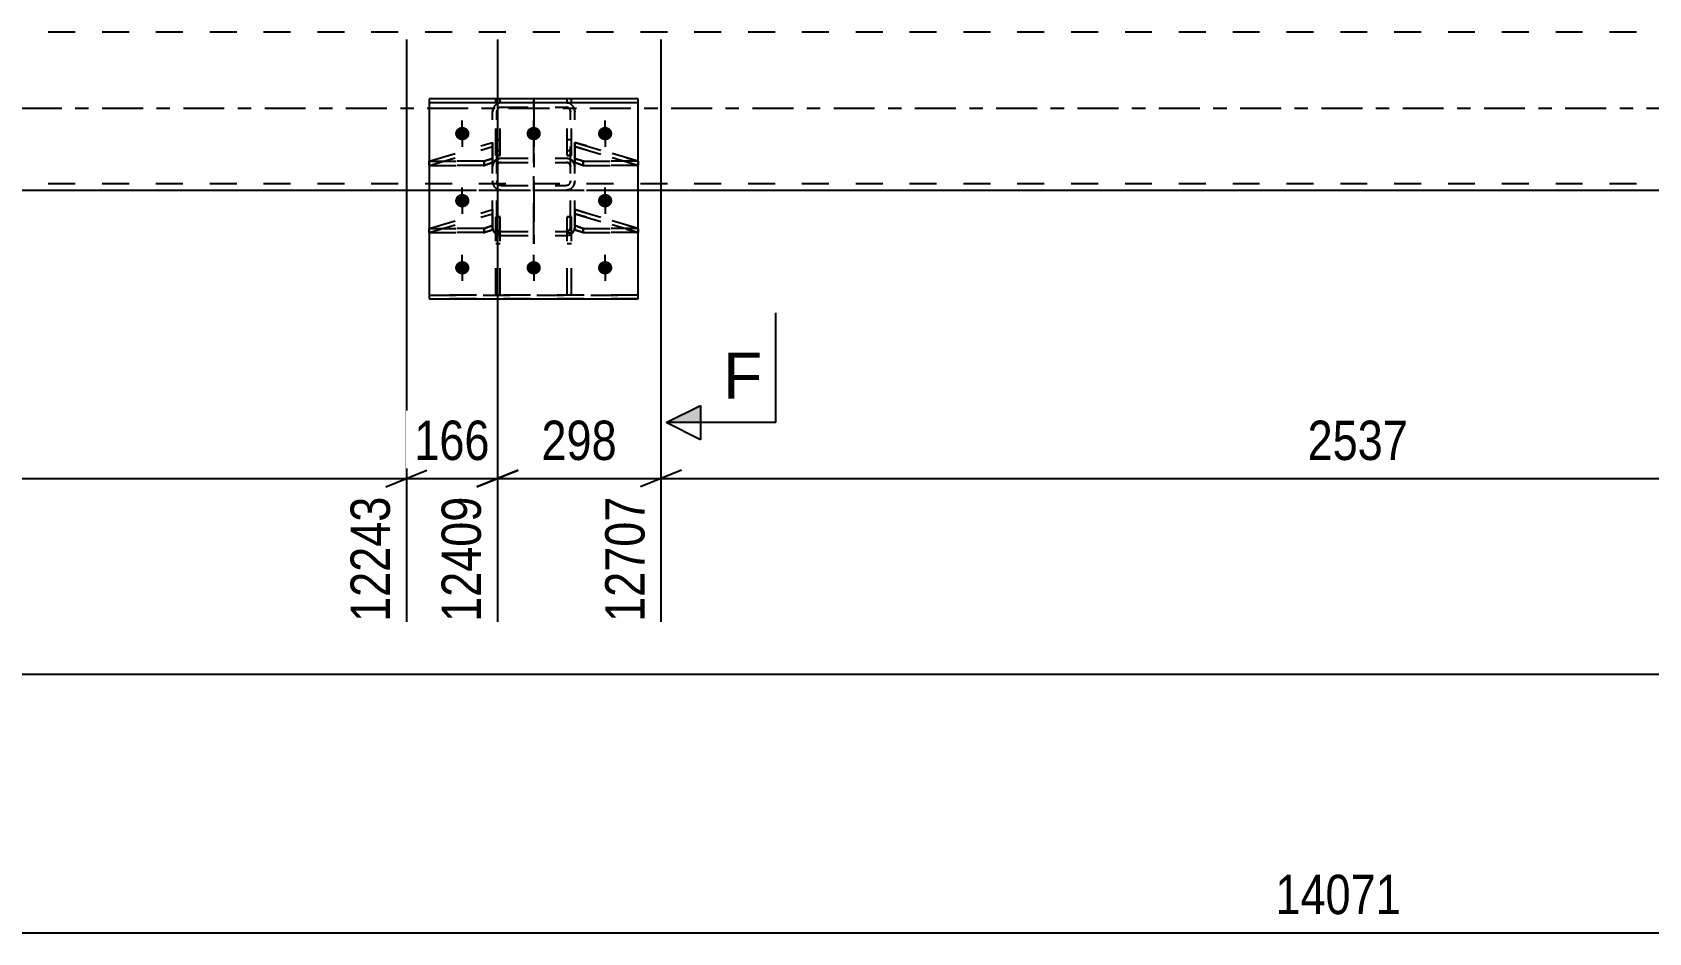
# Model space of a CAD drawing. Header units: millimetres. Extents: x -178 to 1011, y -683 to 158.
# Drawn here: x 422.5 to 540.2, y -187.6 to -122.1 of the extents above; entities that cross this region are included whole.
import ezdxf

# ---------------------------------------------------------------- set-up
doc = ezdxf.new("R2010")
doc.units = ezdxf.units.MM
doc.linetypes.add('DXK_LINE_DOT2', pattern=[3.9198, 1.9599, -1.9599])
doc.linetypes.add('DXK_LINE_DOT3', pattern=[5.9187, 2.979, -0.9799, 0.9799, -0.9799])
doc.styles.add('Arial', font='ARIAL.TTF', dxfattribs={"height": 0.2})
doc.styles.add('Arial Narrow', font='ARIALN.TTF', dxfattribs={"height": 0.2})

# ---------------------------------------------------------------- blocks, each defined once
blk = doc.blocks.new('Part-389678143-1579 - 1389')
at = {"color": 7, "linetype": 'DXK_LINE_DOT2'}
for p, q in [((451.4, -136.36), (456, -134.99)), ((451.4, -136.66), (456, -135.29)), ((456, -136.45), (456, -134.99)), ((455.4, -136.36), (451.4, -136.36)), ((451.4, -136.36), (451.4, -136.66)), ((456, -136.15), (455.4, -136.36)), ((455.4, -136.36), (455.4, -136.66)), ((455.4, -136.66), (456, -136.45)), ((451.4, -136.66), (455.4, -136.66))]:
    blk.add_line(p, q, dxfattribs=at)
blk = doc.blocks.new('Part-389678143-1580 - 1389')
at = {"color": 7, "linetype": 'DXK_LINE_DOT2'}
for p, q in [((451.4, -131.47), (456, -130.1)), ((451.4, -131.77), (456, -130.4)), ((456, -131.57), (456, -130.1)), ((455.4, -131.47), (451.4, -131.47)), ((451.4, -131.47), (451.4, -131.77)), ((451.4, -131.77), (455.4, -131.77)), ((456, -131.27), (455.4, -131.47)), ((455.4, -131.47), (455.4, -131.77)), ((455.4, -131.77), (456, -131.57))]:
    blk.add_line(p, q, dxfattribs=at)
blk = doc.blocks.new('Part-389678143-1584 - 1389')
at = {"color": 7, "linetype": 'DXK_LINE_DOT2'}
for p, q in [((461.44, -131.04), (461.44, -126.92)), ((461.76, -126.92), (461.44, -126.92)), ((461.76, -131.04), (461.76, -126.92)), ((461.44, -129.88), (461.76, -129.88)), ((461.44, -130.68), (461.76, -130.68)), ((461.44, -131.04), (461.76, -131.04))]:
    blk.add_line(p, q, dxfattribs=at)
blk = doc.blocks.new('Part-389678143-1581 - 1389')
at = {"color": 7, "linetype": 'DXK_LINE_DOT2'}
for p, q in [((462, -134.99), (462, -136.45)), ((462, -134.99), (466.6, -136.36)), ((466.6, -136.66), (462, -135.29)), ((462.6, -136.36), (462, -136.15)), ((462, -136.45), (462.6, -136.66)), ((462.6, -136.66), (462.6, -136.36)), ((466.6, -136.36), (462.6, -136.36)), ((466.6, -136.66), (466.6, -136.36)), ((462.6, -136.66), (466.6, -136.66))]:
    blk.add_line(p, q, dxfattribs=at)
blk = doc.blocks.new('Part-389678143-1555 - 1389')
at = {"color": 7, "linetype": 'DXK_LINE_DOT2'}
for p, q in [((798, -122.08), (-40, -122.08)), ((798, -133.12), (-40, -133.12)), ((798, -133.6), (-27.5, -133.6)), ((466.6, -133.6), (451.4, -133.6))]:
    blk.add_line(p, q, dxfattribs=at)
at = {"color": 7, "linetype": 'DXK_LINE_DOT3'}
blk.add_line((-40, -127.6), (798, -127.6), dxfattribs=at)
at = {"color": 2, "linetype": 'Continuous'}
for p, q in [((451.4, -133.6), (235.15, -133.6)), ((632.5, -133.6), (466.6, -133.6))]:
    blk.add_line(p, q, dxfattribs=at)
blk = doc.blocks.new('Part-389678143-1582 - 1389')
at = {"color": 7, "linetype": 'DXK_LINE_DOT2'}
for p, q in [((462, -130.1), (462, -131.57)), ((462, -130.1), (466.6, -131.47)), ((466.6, -131.77), (462, -130.4)), ((462.6, -131.47), (462, -131.27)), ((462, -131.57), (462.6, -131.77)), ((462.6, -131.77), (462.6, -131.47)), ((466.6, -131.47), (462.6, -131.47)), ((462.6, -131.77), (466.6, -131.77)), ((466.6, -131.77), (466.6, -131.47))]:
    blk.add_line(p, q, dxfattribs=at)
blk = doc.blocks.new('Part-389678143-1583 - 1389')
at = {"color": 7, "linetype": 'DXK_LINE_DOT2'}
for p, q in [((456.24, -131.04), (456.24, -126.92)), ((456.56, -126.92), (456.24, -126.92)), ((456.56, -131.04), (456.56, -126.92)), ((456.24, -129.88), (456.56, -129.88)), ((456.24, -130.68), (456.56, -130.68)), ((456.24, -131.04), (456.56, -131.04))]:
    blk.add_line(p, q, dxfattribs=at)
blk = doc.blocks.new('Part-389678143-1981 - 1389')
at = {"color": 2, "linetype": 'Continuous'}
for p, q in [((466.6, -126.92), (451.4, -126.92)), ((451.4, -126.92), (451.4, -141.48)), ((466.6, -141.48), (466.6, -126.92)), ((451.4, -127.2), (466.6, -127.2)), ((451.4, -141.48), (466.6, -141.48))]:
    blk.add_line(p, q, dxfattribs=at)
at = {"color": 7, "linetype": 'DXK_LINE_DOT2'}
blk.add_line((451.4, -141.21), (466.6, -141.21), dxfattribs=at)
blk = doc.blocks.new('Bolt-389678143-1594 - 1389')
at = {"color": 1, "linetype": 'DXK_LINE_DOT2'}
for p, q in [((453.8, -129.93), (453.8, -128.49)), ((459, -129.93), (459, -128.49)), ((464.2, -129.93), (464.2, -128.49)), ((453.8, -134.82), (453.8, -133.38)), ((464.2, -134.82), (464.2, -133.38)), ((453.8, -139.7), (453.8, -138.27)), ((459, -139.7), (459, -138.27)), ((464.2, -139.7), (464.2, -138.27))]:
    blk.add_line(p, q, dxfattribs=at)
blk = doc.blocks.new('Part-389678143-1657 - 1389')
at = {"color": 7, "linetype": 'DXK_LINE_DOT2'}
for p, q in [((461.44, -141.21), (461.44, -135.52)), ((461.44, -135.52), (461.76, -135.52)), ((461.76, -141.21), (461.76, -135.52)), ((461.44, -136.68), (461.76, -136.68)), ((461.44, -137.45), (461.76, -137.45)), ((461.76, -141.21), (461.44, -141.21))]:
    blk.add_line(p, q, dxfattribs=at)
blk = doc.blocks.new('Part-389678143-1658 - 1389')
at = {"color": 7, "linetype": 'DXK_LINE_DOT2'}
for p, q in [((456.24, -141.21), (456.24, -135.52)), ((456.24, -135.52), (456.56, -135.52)), ((456.56, -141.21), (456.56, -135.52)), ((456.24, -136.68), (456.56, -136.68)), ((456.24, -137.45), (456.56, -137.45)), ((456.56, -141.21), (456.24, -141.21))]:
    blk.add_line(p, q, dxfattribs=at)
blk = doc.blocks.new('Part-389678143-1673 - 1389')
at = {"color": 7, "linetype": 'DXK_LINE_DOT2'}
for p, q in [((466.6, -126.92), (451.4, -126.92)), ((451.4, -126.92), (451.4, -141.48)), ((466.6, -141.48), (466.6, -126.92)), ((451.4, -127.2), (466.6, -127.2)), ((466.6, -141.21), (451.4, -141.21)), ((466.6, -141.48), (451.4, -141.48))]:
    blk.add_line(p, q, dxfattribs=at)
blk = doc.blocks.new('Part-389678143-1677 - 1389')
at = {"color": 7, "linetype": 'DXK_LINE_DOT3'}
blk.add_line((459, -137.49), (459, -126.97), dxfattribs=at)
at = {"color": 7, "linetype": 'DXK_LINE_DOT2'}
for p, q in [((456.05, -127.62), (456, -127.88)), ((456, -136.28), (456, -127.88)), ((456.32, -127.88), (456.35, -127.75)), ((456.32, -136.28), (456.32, -127.88)), ((456.64, -127.2), (456.4, -127.25)), ((456.52, -127.56), (456.64, -127.54)), ((456.64, -127.2), (461.36, -127.2)), ((456.64, -127.54), (461.36, -127.54)), ((461.61, -127.25), (461.36, -127.2)), ((461.36, -127.54), (461.48, -127.56)), ((461.66, -127.75), (461.68, -127.88)), ((461.68, -136.28), (461.68, -127.88)), ((462, -127.88), (461.95, -127.62)), ((462, -136.28), (462, -127.88)), ((456, -131.85), (456.05, -131.62)), ((456.05, -131.62), (456.19, -131.42)), ((456.19, -131.42), (456.4, -131.29)), ((456.35, -131.73), (456.32, -131.85)), ((456.41, -131.64), (456.35, -131.73)), ((456.4, -131.29), (456.64, -131.25)), ((456.52, -131.57), (456.41, -131.64)), ((456.64, -131.55), (456.52, -131.57)), ((456.64, -131.25), (461.36, -131.25)), ((456.64, -131.55), (461.36, -131.55)), ((461.36, -131.25), (461.61, -131.29)), ((461.48, -131.57), (461.36, -131.55)), ((461.59, -131.64), (461.48, -131.57)), ((461.66, -131.73), (461.59, -131.64)), ((461.61, -131.29), (461.81, -131.42)), ((461.68, -131.85), (461.66, -131.73)), ((461.81, -131.42), (461.95, -131.62)), ((461.95, -131.62), (462, -131.85)), ((456, -132.9), (456.01, -132.93)), ((456.01, -132.93), (456.03, -133.08)), ((456.35, -133.03), (456.32, -132.9)), ((461.68, -132.9), (461.66, -133.03)), ((461.97, -133.08), (462, -132.93)), ((462, -132.93), (462, -132.9)), ((456.03, -133.08), (456.05, -133.16)), ((456.4, -133.53), (456.64, -133.58)), ((456.64, -133.24), (456.52, -133.22)), ((456.64, -133.24), (461.36, -133.24)), ((456.64, -133.58), (461.36, -133.58)), ((461.48, -133.22), (461.36, -133.24)), ((461.36, -133.58), (461.61, -133.53)), ((461.95, -133.16), (461.97, -133.08)), ((456.05, -136.51), (456, -136.28)), ((456.19, -136.71), (456.05, -136.51)), ((456.32, -136.28), (456.35, -136.4)), ((456.35, -136.4), (456.41, -136.5)), ((456.41, -136.5), (456.52, -136.56)), ((461.48, -136.56), (461.59, -136.5)), ((461.59, -136.5), (461.66, -136.4)), ((461.66, -136.4), (461.68, -136.28)), ((461.95, -136.51), (461.81, -136.71)), ((462, -136.28), (461.95, -136.51)), ((456.4, -136.84), (456.19, -136.71)), ((456.64, -136.88), (456.4, -136.84)), ((456.52, -136.56), (456.64, -136.58)), ((456.64, -136.58), (461.36, -136.58)), ((456.64, -136.88), (461.36, -136.88)), ((461.36, -136.58), (461.48, -136.56)), ((461.61, -136.84), (461.36, -136.88)), ((461.81, -136.71), (461.61, -136.84))]:
    blk.add_line(p, q, dxfattribs=at)
for centre, radius, start, end in [((456.67, -127.85), 0.662, 114.32, 159.2417), ((456.65, -127.86), 0.331, 114.32, 159.2417), ((461.35, -127.86), 0.331, 20.7583, 65.68), ((461.33, -127.85), 0.662, 20.7583, 65.68), ((456.67, -132.93), 0.662, 200.7583, 245.68), ((456.65, -132.91), 0.331, 200.7583, 245.68), ((461.35, -132.91), 0.331, 294.32, 339.2417), ((461.33, -132.93), 0.662, 294.32, 339.2417)]:
    blk.add_arc(centre, radius, start, end, dxfattribs=at)
blk = doc.blocks.new('Part-389678143-1966 - 1389')
at = {"color": 7, "linetype": 'DXK_LINE_DOT3'}
blk.add_line((459, -126.97), (459, -137.49), dxfattribs=at)
at = {"color": 7, "linetype": 'DXK_LINE_DOT2'}
for p, q in [((456, -127.88), (456.05, -127.62)), ((456, -136.28), (456, -127.88)), ((456.35, -127.75), (456.32, -127.88)), ((456.32, -136.28), (456.32, -127.88)), ((456.4, -127.25), (456.64, -127.2)), ((456.64, -127.54), (456.52, -127.56)), ((456.64, -127.2), (461.36, -127.2)), ((456.64, -127.2), (456.64, -127.2)), ((456.64, -127.54), (461.36, -127.54)), ((461.36, -127.2), (461.44, -127.21)), ((461.48, -127.56), (461.36, -127.54)), ((461.44, -127.21), (461.61, -127.25)), ((461.68, -127.88), (461.66, -127.75)), ((461.68, -136.28), (461.68, -127.88)), ((461.95, -127.62), (462, -127.88)), ((462, -136.28), (462, -127.88)), ((456.05, -131.62), (456, -131.85)), ((456.19, -131.42), (456.05, -131.62)), ((456.4, -131.29), (456.19, -131.42)), ((456.32, -131.85), (456.35, -131.73)), ((456.35, -131.73), (456.41, -131.64)), ((456.64, -131.25), (456.4, -131.29)), ((456.41, -131.64), (456.52, -131.57)), ((456.52, -131.57), (456.64, -131.55)), ((456.64, -131.25), (461.36, -131.25)), ((456.64, -131.55), (461.36, -131.55)), ((461.61, -131.29), (461.36, -131.25)), ((461.36, -131.55), (461.48, -131.57)), ((461.48, -131.57), (461.59, -131.64)), ((461.59, -131.64), (461.66, -131.73)), ((461.81, -131.42), (461.61, -131.29)), ((461.66, -131.73), (461.68, -131.85)), ((461.95, -131.62), (461.81, -131.42)), ((462, -131.85), (461.95, -131.62)), ((456.05, -133.16), (456, -132.9)), ((456.32, -132.9), (456.35, -133.03)), ((461.66, -133.03), (461.68, -132.9)), ((462, -132.9), (461.95, -133.16)), ((456.64, -133.58), (456.4, -133.53)), ((456.52, -133.22), (456.64, -133.24)), ((456.64, -133.24), (461.36, -133.24)), ((456.64, -133.58), (461.36, -133.58)), ((461.36, -133.24), (461.48, -133.22)), ((461.61, -133.53), (461.36, -133.58)), ((456, -136.28), (456.05, -136.51)), ((456.05, -136.51), (456.19, -136.71)), ((456.35, -136.4), (456.32, -136.28)), ((456.41, -136.5), (456.35, -136.4)), ((456.52, -136.56), (456.41, -136.5)), ((461.59, -136.5), (461.48, -136.56)), ((461.66, -136.4), (461.59, -136.5)), ((461.68, -136.28), (461.66, -136.4)), ((461.81, -136.71), (461.95, -136.51)), ((461.95, -136.51), (462, -136.28)), ((456.19, -136.71), (456.4, -136.84)), ((456.4, -136.84), (456.64, -136.88)), ((456.64, -136.58), (456.52, -136.56)), ((456.64, -136.58), (461.36, -136.58)), ((456.64, -136.88), (461.36, -136.88)), ((461.48, -136.56), (461.36, -136.58)), ((461.36, -136.88), (461.61, -136.84)), ((461.61, -136.84), (461.81, -136.71))]:
    blk.add_line(p, q, dxfattribs=at)
for centre, radius, start, end in [((456.67, -127.85), 0.662, 114.32, 159.2417), ((456.65, -127.86), 0.331, 114.32, 159.2417), ((461.35, -127.86), 0.331, 20.7583, 65.68), ((461.33, -127.85), 0.662, 20.7583, 65.68), ((456.67, -132.93), 0.662, 200.7583, 245.68), ((456.65, -132.91), 0.331, 200.7583, 245.68), ((461.35, -132.91), 0.331, 294.32, 339.2417), ((461.33, -132.93), 0.662, 294.32, 339.2417)]:
    blk.add_arc(centre, radius, start, end, dxfattribs=at)
blk = doc.blocks.new('Bolt-389678143-1982 - 1389')
at = {"linetype": 'Continuous'}
for points in [[(453.8, -128.96), (453.91, -128.97), (454.01, -129.01), (454.11, -129.06), (454.19, -129.13), (454.25, -129.21), (454.3, -129.3), (454.32, -129.4), (454.32, -129.5), (454.3, -129.6), (454.25, -129.7), (454.19, -129.78), (454.11, -129.85), (454.01, -129.9), (453.91, -129.93), (453.8, -129.94), (453.69, -129.93), (453.59, -129.9), (453.5, -129.85), (453.41, -129.78), (453.35, -129.7), (453.31, -129.6), (453.28, -129.5), (453.28, -129.4), (453.31, -129.3), (453.35, -129.21), (453.41, -129.13), (453.5, -129.06), (453.59, -129.01), (453.69, -128.97)], [(459, -128.96), (459.11, -128.97), (459.21, -129.01), (459.31, -129.06), (459.39, -129.13), (459.45, -129.21), (459.5, -129.3), (459.52, -129.4), (459.52, -129.5), (459.5, -129.6), (459.45, -129.7), (459.39, -129.78), (459.31, -129.85), (459.21, -129.9), (459.11, -129.93), (459, -129.94), (458.89, -129.93), (458.79, -129.9), (458.7, -129.85), (458.61, -129.78), (458.55, -129.7), (458.51, -129.6), (458.48, -129.5), (458.48, -129.4), (458.51, -129.3), (458.55, -129.21), (458.61, -129.13), (458.7, -129.06), (458.79, -129.01), (458.89, -128.97)], [(464.2, -128.96), (464.31, -128.97), (464.41, -129.01), (464.51, -129.06), (464.59, -129.13), (464.65, -129.21), (464.7, -129.3), (464.72, -129.4), (464.72, -129.5), (464.7, -129.6), (464.65, -129.7), (464.59, -129.78), (464.51, -129.85), (464.41, -129.9), (464.31, -129.93), (464.2, -129.94), (464.09, -129.93), (463.99, -129.9), (463.9, -129.85), (463.81, -129.78), (463.75, -129.7), (463.71, -129.6), (463.68, -129.5), (463.68, -129.4), (463.71, -129.3), (463.75, -129.21), (463.81, -129.13), (463.9, -129.06), (463.99, -129.01), (464.09, -128.97)], [(453.8, -133.85), (453.91, -133.86), (454.01, -133.89), (454.11, -133.94), (454.19, -134.01), (454.25, -134.09), (454.3, -134.19), (454.32, -134.29), (454.32, -134.39), (454.3, -134.49), (454.25, -134.58), (454.19, -134.67), (454.11, -134.73), (454.01, -134.79), (453.91, -134.82), (453.8, -134.83), (453.69, -134.82), (453.59, -134.79), (453.5, -134.73), (453.41, -134.67), (453.35, -134.58), (453.31, -134.49), (453.28, -134.39), (453.28, -134.29), (453.31, -134.19), (453.35, -134.09), (453.41, -134.01), (453.5, -133.94), (453.59, -133.89), (453.69, -133.86)], [(464.2, -133.85), (464.31, -133.86), (464.41, -133.89), (464.51, -133.94), (464.59, -134.01), (464.65, -134.09), (464.7, -134.19), (464.72, -134.29), (464.72, -134.39), (464.7, -134.49), (464.65, -134.58), (464.59, -134.67), (464.51, -134.73), (464.41, -134.79), (464.31, -134.82), (464.2, -134.83), (464.09, -134.82), (463.99, -134.79), (463.9, -134.73), (463.81, -134.67), (463.75, -134.58), (463.71, -134.49), (463.68, -134.39), (463.68, -134.29), (463.71, -134.19), (463.75, -134.09), (463.81, -134.01), (463.9, -133.94), (463.99, -133.89), (464.09, -133.86)], [(453.8, -138.74), (453.91, -138.75), (454.01, -138.78), (454.11, -138.83), (454.19, -138.9), (454.25, -138.98), (454.3, -139.07), (454.32, -139.17), (454.32, -139.28), (454.3, -139.38), (454.25, -139.47), (454.19, -139.55), (454.11, -139.62), (454.01, -139.67), (453.91, -139.7), (453.8, -139.71), (453.69, -139.7), (453.59, -139.67), (453.5, -139.62), (453.41, -139.55), (453.35, -139.47), (453.31, -139.38), (453.28, -139.28), (453.28, -139.17), (453.31, -139.07), (453.35, -138.98), (453.41, -138.9), (453.5, -138.83), (453.59, -138.78), (453.69, -138.75)], [(459, -138.74), (459.11, -138.75), (459.21, -138.78), (459.31, -138.83), (459.39, -138.9), (459.45, -138.98), (459.5, -139.07), (459.52, -139.17), (459.52, -139.28), (459.5, -139.38), (459.45, -139.47), (459.39, -139.55), (459.31, -139.62), (459.21, -139.67), (459.11, -139.7), (459, -139.71), (458.89, -139.7), (458.79, -139.67), (458.7, -139.62), (458.61, -139.55), (458.55, -139.47), (458.51, -139.38), (458.48, -139.28), (458.48, -139.17), (458.51, -139.07), (458.55, -138.98), (458.61, -138.9), (458.7, -138.83), (458.79, -138.78), (458.89, -138.75)], [(464.2, -138.74), (464.31, -138.75), (464.41, -138.78), (464.51, -138.83), (464.59, -138.9), (464.65, -138.98), (464.7, -139.07), (464.72, -139.17), (464.72, -139.28), (464.7, -139.38), (464.65, -139.47), (464.59, -139.55), (464.51, -139.62), (464.41, -139.67), (464.31, -139.7), (464.2, -139.71), (464.09, -139.7), (463.99, -139.67), (463.9, -139.62), (463.81, -139.55), (463.75, -139.47), (463.71, -139.38), (463.68, -139.28), (463.68, -139.17), (463.71, -139.07), (463.75, -138.98), (463.81, -138.9), (463.9, -138.83), (463.99, -138.78), (464.09, -138.75)]]:
    blk.add_hatch(color=1, dxfattribs=at).paths.add_polyline_path(points)
at = {"color": 1, "linetype": 'Continuous'}
for p, q in [((453.8, -128.97), (453.8, -130.41)), ((459, -128.97), (459, -130.41)), ((464.2, -128.97), (464.2, -130.41)), ((453.8, -133.86), (453.8, -135.3)), ((464.2, -133.86), (464.2, -135.3)), ((453.8, -138.75), (453.8, -140.18)), ((459, -138.75), (459, -140.18)), ((464.2, -138.75), (464.2, -140.18))]:
    blk.add_line(p, q, dxfattribs=at)
blk = doc.blocks.new('Part-389678143-2039 - 1389')
at = {"color": 7, "linetype": 'DXK_LINE_DOT2'}
for p, q in [((451.4, -131.47), (456, -130.1)), ((451.4, -131.77), (456, -130.4)), ((456, -130.1), (456, -131.57)), ((451.4, -131.77), (451.4, -131.47)), ((451.4, -131.47), (455.4, -131.47)), ((455.4, -131.77), (451.4, -131.77)), ((455.4, -131.47), (456, -131.27)), ((455.4, -131.77), (455.4, -131.47)), ((456, -131.57), (455.4, -131.77))]:
    blk.add_line(p, q, dxfattribs=at)
blk = doc.blocks.new('Part-389678143-2040 - 1389')
at = {"color": 7, "linetype": 'DXK_LINE_DOT2'}
for p, q in [((451.4, -136.36), (456, -134.99)), ((451.4, -136.66), (456, -135.29)), ((456, -134.99), (456, -136.45)), ((451.4, -136.66), (451.4, -136.36)), ((451.4, -136.36), (455.4, -136.36)), ((455.4, -136.36), (456, -136.15)), ((455.4, -136.66), (455.4, -136.36)), ((456, -136.45), (455.4, -136.66)), ((455.4, -136.66), (451.4, -136.66))]:
    blk.add_line(p, q, dxfattribs=at)
blk = doc.blocks.new('Part-389678143-2041 - 1389')
at = {"color": 7, "linetype": 'DXK_LINE_DOT2'}
for p, q in [((462, -131.57), (462, -130.1)), ((466.6, -131.47), (462, -130.1)), ((462, -130.4), (466.6, -131.77)), ((462, -131.27), (462.6, -131.47)), ((462.6, -131.77), (462, -131.57)), ((462.6, -131.47), (466.6, -131.47)), ((462.6, -131.47), (462.6, -131.77)), ((466.6, -131.77), (462.6, -131.77)), ((466.6, -131.47), (466.6, -131.77))]:
    blk.add_line(p, q, dxfattribs=at)
blk = doc.blocks.new('Part-389678143-2042 - 1389')
at = {"color": 7, "linetype": 'DXK_LINE_DOT2'}
for p, q in [((462, -136.45), (462, -134.99)), ((466.6, -136.36), (462, -134.99)), ((462, -135.29), (466.6, -136.66)), ((462, -136.15), (462.6, -136.36)), ((462.6, -136.66), (462, -136.45)), ((462.6, -136.36), (466.6, -136.36)), ((462.6, -136.36), (462.6, -136.66)), ((466.6, -136.36), (466.6, -136.66)), ((466.6, -136.66), (462.6, -136.66))]:
    blk.add_line(p, q, dxfattribs=at)
blk = doc.blocks.new('Part-389678143-2043 - 1389')
at = {"color": 2, "linetype": 'Continuous'}
blk.add_line((456.56, -126.92), (456.24, -126.92), dxfattribs=at)
at = {"color": 7, "linetype": 'DXK_LINE_DOT2'}
for p, q in [((456.24, -131.04), (456.24, -126.92)), ((456.56, -131.04), (456.56, -126.92)), ((456.24, -129.88), (456.56, -129.88)), ((456.24, -130.68), (456.56, -130.68)), ((456.56, -131.04), (456.24, -131.04))]:
    blk.add_line(p, q, dxfattribs=at)
blk = doc.blocks.new('Part-389678143-2044 - 1389')
at = {"color": 2, "linetype": 'Continuous'}
blk.add_line((461.76, -126.92), (461.44, -126.92), dxfattribs=at)
at = {"color": 7, "linetype": 'DXK_LINE_DOT2'}
for p, q in [((461.44, -131.04), (461.44, -126.92)), ((461.76, -131.04), (461.76, -126.92)), ((461.44, -129.88), (461.76, -129.88)), ((461.44, -130.68), (461.76, -130.68)), ((461.76, -131.04), (461.44, -131.04))]:
    blk.add_line(p, q, dxfattribs=at)
blk = doc.blocks.new('Part-389678143-2045 - 1389')
at = {"color": 7, "linetype": 'DXK_LINE_DOT2'}
for p, q in [((456.24, -141.21), (456.24, -135.52)), ((456.56, -135.52), (456.24, -135.52)), ((456.56, -141.21), (456.56, -135.52)), ((456.24, -136.68), (456.56, -136.68)), ((456.24, -137.45), (456.56, -137.45)), ((456.56, -141.21), (456.24, -141.21))]:
    blk.add_line(p, q, dxfattribs=at)
blk = doc.blocks.new('Part-389678143-2046 - 1389')
at = {"color": 7, "linetype": 'DXK_LINE_DOT2'}
for p, q in [((461.44, -141.21), (461.44, -135.52)), ((461.76, -135.52), (461.44, -135.52)), ((461.76, -141.21), (461.76, -135.52)), ((461.44, -136.68), (461.76, -136.68)), ((461.44, -137.45), (461.76, -137.45)), ((461.76, -141.21), (461.44, -141.21))]:
    blk.add_line(p, q, dxfattribs=at)
blk = doc.blocks.new('StraightDimension-389678143-2362 - 1389')
at = {"color": 7, "linetype": 'Continuous'}
blk.add_line((-41, -168.81), (839, -168.81), dxfattribs=at)
blk = doc.blocks.new('StraightDimension-389678143-46208 - 1389')
at = {"color": 7, "linetype": 'Continuous'}
for p, q in [((348.27, -122.6), (348.27, -163.18)), ((449.73, -122.6), (449.73, -165.01)), ((349.77, -153.97), (346.77, -155.17)), ((448.23, -155.17), (451.23, -153.97)), ((348.27, -154.57), (449.73, -154.57))]:
    blk.add_line(p, q, dxfattribs=at)
at = {"color": 0}
blk.add_wipeout([(403.26, -153.82), (403.26, -149.62), (394.75, -149.62), (394.75, -153.82)], dxfattribs=at)
at = {"color": 3, "style": 'Arial Narrow'}
blk.add_text('2537', height=2.863, dxfattribs=at).set_placement((395.35, -153.22))
at = {"color": 0, "linetype": 'Continuous'}
blk.add_wipeout([(449.13, -155.27), (444.93, -155.27), (444.93, -165.61), (449.13, -165.61)], dxfattribs=at)
at = {"color": 3, "linetype": 'Continuous', "style": 'Arial Narrow'}
blk.add_text('12243', height=2.863, rotation=90.0002, dxfattribs=at).set_placement((448.53, -165.01))
blk = doc.blocks.new('StraightDimension-389678143-46207 - 1389')
at = {"color": 7, "linetype": 'Continuous'}
for p, q in [((449.73, -122.6), (449.73, -165.01)), ((456.36, -122.6), (456.36, -165.01)), ((448.23, -155.17), (451.23, -153.97)), ((457.86, -153.97), (454.86, -155.17)), ((449.73, -154.57), (456.36, -154.57))]:
    blk.add_line(p, q, dxfattribs=at)
at = {"color": 0}
blk.add_wipeout([(456.39, -153.82), (456.39, -149.62), (449.71, -149.62), (449.71, -153.82)], dxfattribs=at)
at = {"color": 0, "linetype": 'Continuous'}
blk.add_wipeout([(455.76, -155.27), (451.56, -155.27), (451.56, -165.61), (455.76, -165.61)], dxfattribs=at)
at = {"color": 3, "style": 'Arial Narrow'}
blk.add_text('166', height=2.863, dxfattribs=at).set_placement((450.31, -153.22))
at = {"color": 3, "linetype": 'Continuous', "style": 'Arial Narrow'}
blk.add_text('12409', height=2.863, rotation=90.0002, dxfattribs=at).set_placement((455.16, -165.01))
blk = doc.blocks.new('StraightDimension-389678143-46206 - 1389')
at = {"color": 7, "linetype": 'Continuous'}
for p, q in [((456.36, -122.6), (456.36, -165.01)), ((468.27, -122.6), (468.27, -165.01)), ((454.86, -155.17), (457.86, -153.97)), ((469.77, -153.97), (466.77, -155.17)), ((456.36, -154.57), (468.27, -154.57))]:
    blk.add_line(p, q, dxfattribs=at)
at = {"color": 0}
blk.add_wipeout([(465.66, -153.82), (465.66, -149.62), (458.97, -149.62), (458.97, -153.82)], dxfattribs=at)
at = {"color": 3, "style": 'Arial Narrow'}
blk.add_text('298', height=2.863, dxfattribs=at).set_placement((459.57, -153.22))
at = {"color": 0, "linetype": 'Continuous'}
blk.add_wipeout([(467.67, -155.27), (463.47, -155.27), (463.47, -165.61), (467.67, -165.61)], dxfattribs=at)
at = {"color": 3, "linetype": 'Continuous', "style": 'Arial Narrow'}
blk.add_text('12707', height=2.863, rotation=90.0002, dxfattribs=at).set_placement((467.07, -165.01))
blk = doc.blocks.new('StraightDimension-389678143-46205 - 1389')
at = {"color": 7, "linetype": 'Continuous'}
for p, q in [((468.27, -122.6), (468.27, -165.01)), ((569.73, -122.6), (569.73, -165.01)), ((469.77, -153.97), (466.77, -155.17)), ((568.23, -155.17), (571.23, -153.97)), ((468.27, -154.57), (569.73, -154.57))]:
    blk.add_line(p, q, dxfattribs=at)
at = {"color": 0}
blk.add_wipeout([(523.26, -153.82), (523.26, -149.62), (514.75, -149.62), (514.75, -153.82)], dxfattribs=at)
at = {"color": 3, "style": 'Arial Narrow'}
blk.add_text('2537', height=2.863, dxfattribs=at).set_placement((515.35, -153.22))
at = {"color": 0, "linetype": 'Continuous'}
blk.add_wipeout([(569.13, -155.27), (564.93, -155.27), (564.93, -165.61), (569.13, -165.61)], dxfattribs=at)
at = {"color": 3, "linetype": 'Continuous', "style": 'Arial Narrow'}
blk.add_text('15243', height=2.863, rotation=90.0002, dxfattribs=at).set_placement((568.53, -165.01))
blk = doc.blocks.new('StraightDimension-389678143-46709 - 4359')
at = {"color": 7, "linetype": 'Continuous'}
blk.add_line((236.15, -187.64), (799, -187.64), dxfattribs=at)
at = {"color": 0}
blk.add_wipeout([(522.75, -186.89), (522.75, -182.69), (512.41, -182.69), (512.41, -186.89)], dxfattribs=at)
at = {"color": 3, "style": 'Arial Narrow'}
blk.add_text('14071', height=2.863, dxfattribs=at).set_placement((513.01, -186.29))
blk = doc.blocks.new('SectionMark-389678143-3585 - 1389')
at = {"linetype": 'Continuous'}
blk.add_hatch(color=6, dxfattribs=at).paths.add_polyline_path([(471.14, -149.25), (471.14, -150.5), (468.64, -150.5)])
at = {"color": 6, "linetype": 'Continuous'}
for p, q in [((476.64, -150.5), (476.64, -142.5)), ((468.64, -150.5), (471.14, -149.25)), ((471.14, -149.25), (471.14, -151.75)), ((476.64, -150.5), (468.64, -150.5)), ((471.14, -151.75), (468.64, -150.5))]:
    blk.add_line(p, q, dxfattribs=at)
at = {"color": 0, "linetype": 'Continuous'}
blk.add_wipeout([(475.64, -148.75), (475.64, -145.25), (472.79, -145.25), (472.79, -148.75)], dxfattribs=at)
at = {"color": 3, "linetype": 'Continuous', "style": 'Arial'}
blk.add_text('F', height=3.34, dxfattribs=at).set_placement((472.79, -148.75))

msp = doc.modelspace()

# ---------------------------------------------------------------- block references
for name in ['Part-389678143-1555 - 1389', 'Part-389678143-1981 - 1389', 'Part-389678143-1673 - 1389', 'Part-389678143-1677 - 1389', 'Part-389678143-1966 - 1389', 'Part-389678143-1583 - 1389', 'Part-389678143-2043 - 1389', 'Part-389678143-1584 - 1389', 'Part-389678143-2044 - 1389', 'Bolt-389678143-1982 - 1389', 'Bolt-389678143-1594 - 1389', 'Part-389678143-1580 - 1389', 'Part-389678143-2039 - 1389', 'Part-389678143-1582 - 1389', 'Part-389678143-2041 - 1389', 'Part-389678143-1579 - 1389', 'Part-389678143-2040 - 1389', 'Part-389678143-1581 - 1389', 'Part-389678143-2042 - 1389', 'Part-389678143-1658 - 1389', 'Part-389678143-2045 - 1389', 'Part-389678143-1657 - 1389', 'Part-389678143-2046 - 1389', 'StraightDimension-389678143-46709 - 4359']:
    msp.add_blockref(name, (0, 0))

# ---------------------------------------------------------------- next in the draw order: block references
msp.add_blockref('StraightDimension-389678143-2362 - 1389', (0, 0))

# ---------------------------------------------------------------- next in the draw order: block references
msp.add_blockref('StraightDimension-389678143-46208 - 1389', (0, 0))

# ---------------------------------------------------------------- next in the draw order: block references
msp.add_blockref('StraightDimension-389678143-46207 - 1389', (0, 0))

# ---------------------------------------------------------------- next in the draw order: block references
msp.add_blockref('StraightDimension-389678143-46206 - 1389', (0, 0))

# ---------------------------------------------------------------- next in the draw order: block references
msp.add_blockref('StraightDimension-389678143-46205 - 1389', (0, 0))

# ---------------------------------------------------------------- next in the draw order: block references
msp.add_blockref('SectionMark-389678143-3585 - 1389', (0, 0))

doc.saveas('drawing.dxf')
